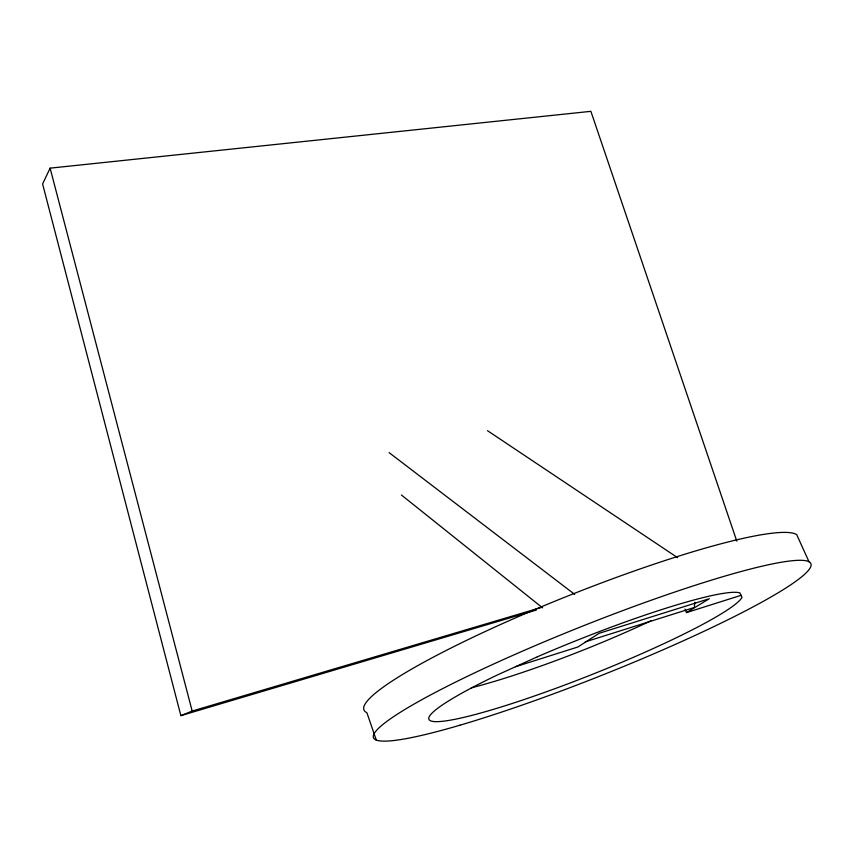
<?xml version="1.0" encoding="UTF-8"?>
<svg xmlns="http://www.w3.org/2000/svg" width="852" height="852" viewBox="0 0 852 852"><rect width="100%" height="100%" fill="white"/><g stroke="black" fill="none" stroke-linecap="round" stroke-linejoin="round"><path stroke-width="1.28" d="M694.795 602.257L694.348 607.476L585.196 641.918M736.81 541.148L590.883 111.335L50.108 168.153L42.6 183.968L180.869 715.648L536.44 610M685.008 609.127L686.478 612.599L709.354 598.7L599.094 633.313L577.933 646.977L515.449 666.754M180.869 715.648L192.179 711.058L541.67 607.369M686.478 612.599L741.059 595.324M487.514 430.686L677.585 557.666M389.13 452.646L574.717 594.408M401.42 495.012L542.596 607.87M809.027 561.777L796.705 534.63A233.97 30.491 -21.7 0 0 546.835 604.526A233.97 30.491 -21.7 0 0 366.882 712.709L376.307 740.068M50.108 168.153L192.179 711.058M650.875 620.831A167.695 21.556 -21.7 0 1 471.294 687.862M537.367 656.796L496.897 675.189A168.675 18.669 -21.7 0 0 507.004 705.147A168.675 18.669 -21.7 0 0 742.028 597.327L739.898 592.907A168.675 18.669 -21.7 0 0 537.367 656.796M459.952 725.201A235.365 26.401 -21.7 0 0 809.4 569.083A235.365 26.401 -21.7 0 0 507.26 657.861A235.365 26.401 -21.7 0 0 459.952 725.201"/></g></svg>
